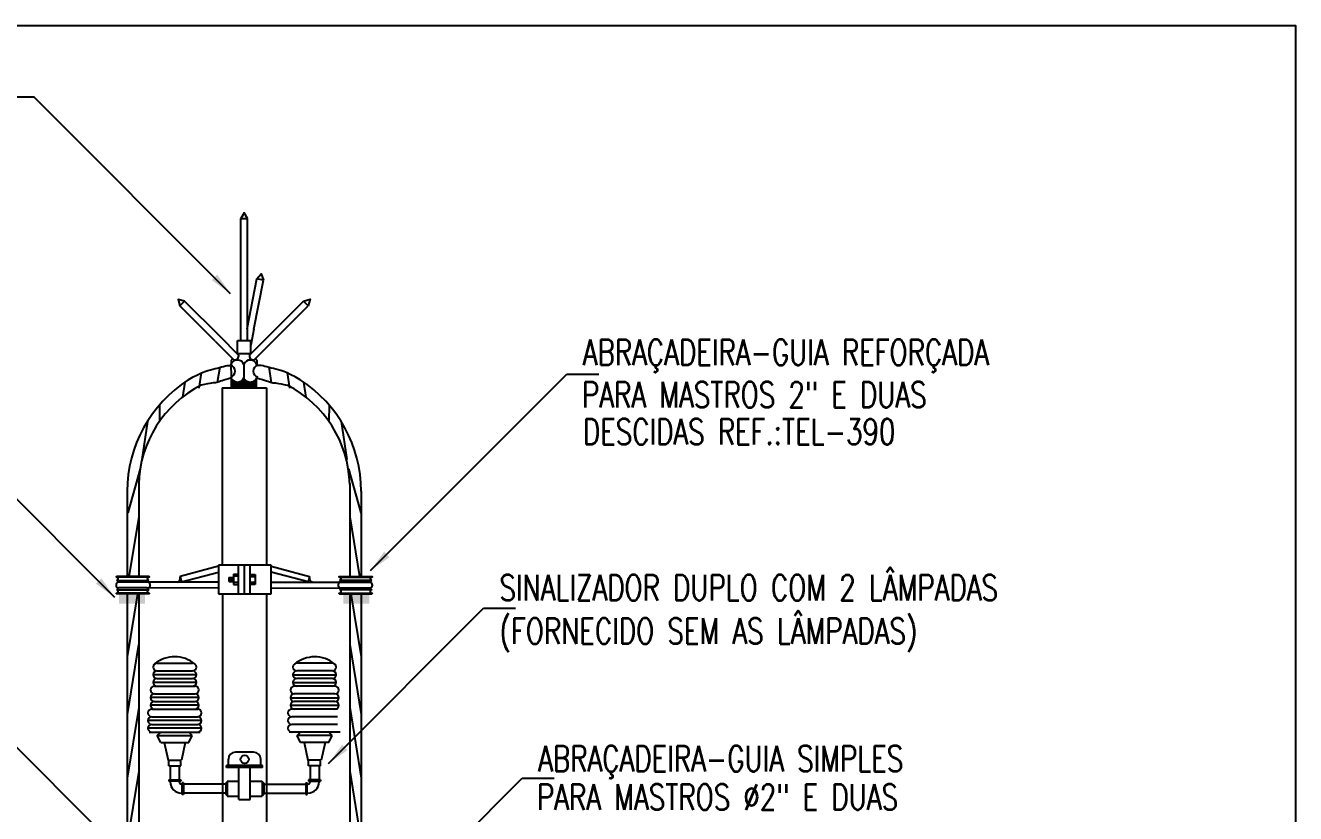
# Model space of a CAD drawing. Header units: inches. Extents: x 462047 to 462370, y 9198028 to 9198209.
# Drawn here: x 462330.58 to 462338.02, y 9198141.06 to 9198145.67 of the extents above; entities that cross this region are included whole.
import ezdxf
from ezdxf.enums import TextEntityAlignment as Align

# ---------------------------------------------------------------- set-up
doc = ezdxf.new("R2010")
doc.units = ezdxf.units.IN
doc.header["$MEASUREMENT"] = 0
for name, color, linetype in [('C01', 1, 'Continuous'), ('C02', 2, 'Continuous'), ('C03', 3, 'Continuous'), ('I-N0RM0-INST', 4, 'Continuous')]:
    doc.layers.add(name, color=color, linetype=linetype)
doc.styles.add('ROMANS', font='romans.shx', dxfattribs={"width": 0.75, "height": 0.1})

# ---------------------------------------------------------------- blocks, each defined once
blk = doc.blocks.new('*X55')
at = {"color": 0}
for p, q in [((221.636, 187.654), (221.658, 187.654)), ((221.636, 187.617), (221.696, 187.617)), ((221.636, 187.579), (221.76, 187.579)), ((221.636, 187.542), (222.576, 187.542)), ((221.636, 187.504), (222.576, 187.504)), ((221.636, 187.467), (222.576, 187.467)), ((221.969, 187.579), (222.25, 187.579)), ((222.033, 187.617), (222.187, 187.617)), ((222.072, 187.654), (222.148, 187.654)), ((222.099, 187.692), (222.121, 187.692)), ((222.46, 187.579), (222.576, 187.579)), ((222.523, 187.617), (222.576, 187.617)), ((222.562, 187.654), (222.576, 187.654)), ((221.636, 187.429), (222.576, 187.429)), ((221.636, 187.392), (222.576, 187.392))]:
    blk.add_line(p, q, dxfattribs=at)

msp = doc.modelspace()

# ---------------------------------------------------------------- linework, layer by layer
at = {"ltscale": 2}
msp.add_lwpolyline([(462324.6729, 9198145.6741), (462338.0241, 9198145.6741), (462338.0241, 9198132.7886), (462324.6729, 9198132.7886)], close=True, dxfattribs=at)
at = {"layer": 'C01', "ltscale": 5}
for p, q in [((462331.6103, 9198143.6385), (462331.5961, 9198143.5495)), ((462331.7182, 9198143.6708), (462331.704, 9198143.5818)), ((462332.0054, 9198143.6708), (462332.0196, 9198143.5818)), ((462332.1133, 9198143.6385), (462332.1275, 9198143.5495)), ((462331.5141, 9198143.5839), (462331.4999, 9198143.4949)), ((462332.2094, 9198143.5839), (462332.2236, 9198143.4949)), ((462331.3648, 9198143.4502), (462331.3652, 9198143.3529)), ((462332.3588, 9198143.4502), (462332.3584, 9198143.3529)), ((462331.2941, 9198143.3542), (462331.2608, 9198143.1312)), ((462332.4295, 9198143.3542), (462332.4628, 9198143.1312)), ((462331.2509, 9198143.0758), (462331.1788, 9198142.8187)), ((462332.4726, 9198143.0758), (462332.5448, 9198142.8187)), ((462331.2434, 9198142.7948), (462331.186, 9198142.4447)), ((462332.4802, 9198142.7948), (462332.5376, 9198142.4447)), ((462331.8268, 9198142.4577), (462331.7979, 9198142.4577)), ((462331.798, 9198142.4579), (462331.798, 9198142.398)), ((462331.8275, 9198142.4463), (462331.798, 9198142.4463)), ((462331.8947, 9198142.4568), (462331.9264, 9198142.4569)), ((462331.8947, 9198142.4568), (462331.9264, 9198142.4569)), ((462331.9264, 9198142.4569), (462331.9264, 9198142.3974)), ((462331.9264, 9198142.4569), (462331.9264, 9198142.3974)), ((462331.3024, 9198142.4413), (462331.1148, 9198142.4414)), ((462331.771, 9198142.4396), (462331.771, 9198142.4152)), ((462331.771, 9198142.4396), (462331.798, 9198142.4396)), ((462331.798, 9198142.4152), (462331.771, 9198142.4152)), ((462331.7736, 9198142.4152), (462331.798, 9198142.4152)), ((462331.7755, 9198142.4395), (462331.7755, 9198142.4153)), ((462331.78, 9198142.4395), (462331.78, 9198142.4153)), ((462331.7845, 9198142.4395), (462331.7845, 9198142.4153)), ((462331.789, 9198142.4395), (462331.789, 9198142.4153)), ((462331.7935, 9198142.4395), (462331.7935, 9198142.4153)), ((462331.7935, 9198142.4395), (462331.7935, 9198142.4153)), ((462331.8275, 9198142.4096), (462331.798, 9198142.4096)), ((462331.8275, 9198142.4096), (462331.798, 9198142.4096)), ((462331.798, 9198142.398), (462331.8275, 9198142.398)), ((462331.8947, 9198142.4091), (462331.9264, 9198142.4091)), ((462331.9264, 9198142.4091), (462331.8947, 9198142.4091)), ((462331.9264, 9198142.3974), (462331.8947, 9198142.3974)), ((462331.9264, 9198142.3974), (462331.8947, 9198142.3974)), ((462331.8949, 9198142.4452), (462331.9264, 9198142.4452)), ((462331.9264, 9198142.4452), (462331.8949, 9198142.4452)), ((462332.4211, 9198142.4413), (462332.6088, 9198142.4414)), ((462331.3024, 9198142.3475), (462331.1148, 9198142.3475)), ((462331.236, 9198142.3442), (462331.1755, 9198141.9745)), ((462332.4211, 9198142.3475), (462332.6088, 9198142.3475)), ((462332.4875, 9198142.3442), (462332.5481, 9198141.9745)), ((462331.243, 9198142.0475), (462331.1755, 9198141.6355)), ((462332.4806, 9198142.0475), (462332.5481, 9198141.6355)), ((462331.35, 9198141.9368), (462331.5591, 9198141.9368)), ((462332.3788, 9198141.9364), (462332.1699, 9198141.9364)), ((462331.5815, 9198141.8696), (462331.3276, 9198141.8696)), ((462331.35, 9198141.892), (462331.5591, 9198141.892)), ((462332.1475, 9198141.8693), (462332.4012, 9198141.8693)), ((462332.3788, 9198141.8916), (462332.1699, 9198141.8916)), ((462331.5815, 9198141.8248), (462331.3276, 9198141.8248)), ((462331.3351, 9198141.8024), (462331.574, 9198141.8024)), ((462331.35, 9198141.8472), (462331.5591, 9198141.8472)), ((462332.1475, 9198141.8245), (462332.4012, 9198141.8245)), ((462332.3937, 9198141.8021), (462332.155, 9198141.8021)), ((462332.3788, 9198141.8469), (462332.1699, 9198141.8469)), ((462331.5964, 9198141.7352), (462331.3127, 9198141.7352)), ((462331.3351, 9198141.7576), (462331.574, 9198141.7576)), ((462331.3351, 9198141.7128), (462331.574, 9198141.7128)), ((462332.1326, 9198141.735), (462332.4161, 9198141.735)), ((462332.3937, 9198141.7574), (462332.155, 9198141.7574)), ((462332.3937, 9198141.7126), (462332.155, 9198141.7126)), ((462331.2434, 9198141.6775), (462331.1755, 9198141.2631)), ((462331.5964, 9198141.6904), (462331.3127, 9198141.6904)), ((462331.3201, 9198141.668), (462331.589, 9198141.668)), ((462332.1326, 9198141.6902), (462332.4161, 9198141.6902)), ((462332.4086, 9198141.6678), (462332.1401, 9198141.6678)), ((462332.4802, 9198141.6775), (462332.5481, 9198141.2631)), ((462331.6114, 9198141.6007), (462331.2977, 9198141.6007)), ((462331.6114, 9198141.5559), (462331.2977, 9198141.5559)), ((462331.3201, 9198141.6232), (462331.589, 9198141.6232)), ((462331.3201, 9198141.5783), (462331.589, 9198141.5783)), ((462332.4086, 9198141.6231), (462332.1401, 9198141.6231)), ((462332.4086, 9198141.5783), (462332.1401, 9198141.5783)), ((462331.2434, 9198141.3051), (462331.1755, 9198140.8907)), ((462332.4802, 9198141.3051), (462332.5481, 9198140.8907))]:
    msp.add_line(p, q, dxfattribs=at)
msp.add_circle((462331.8645, 9198141.3736), 0.0237, dxfattribs=at)
for centre, radius, start, end in [((462331.4591, 9198142.4384), 0.0282, 284.68136, 15.37721), ((462332.2714, 9198142.4384), 0.0282, 164.62279, 255.31864), ((462331.35, 9198141.9144), 0.0224, 90, 270), ((462331.4546, 9198141.7884), 0.1861, 50.2636, 129.33943), ((462331.5591, 9198141.9144), 0.0224, 270, 90), ((462332.1699, 9198141.914), 0.0224, 90, 270), ((462332.2743, 9198141.7882), 0.1859, 50.66057, 129.7364), ((462332.3788, 9198141.914), 0.0224, 270, 90), ((462331.35, 9198141.8696), 0.0224, 90, 270), ((462331.5591, 9198141.8696), 0.0224, 270, 90), ((462332.1699, 9198141.8693), 0.0224, 90, 270), ((462332.3788, 9198141.8693), 0.0224, 270, 90), ((462331.3351, 9198141.78), 0.0224, 90, 270), ((462331.35, 9198141.8248), 0.0224, 90, 270), ((462331.5591, 9198141.8248), 0.0224, 270, 90), ((462331.574, 9198141.78), 0.0224, 270, 90), ((462332.155, 9198141.7797), 0.0224, 90, 270), ((462332.1699, 9198141.8245), 0.0224, 90, 270), ((462332.3788, 9198141.8245), 0.0224, 270, 90), ((462332.3937, 9198141.7797), 0.0224, 270, 90), ((462331.3351, 9198141.7352), 0.0224, 90, 270), ((462331.3351, 9198141.6904), 0.0224, 90, 270), ((462331.574, 9198141.7352), 0.0224, 270, 90), ((462331.574, 9198141.6904), 0.0224, 270, 90), ((462332.155, 9198141.735), 0.0224, 90, 270), ((462332.155, 9198141.6902), 0.0224, 90, 270), ((462332.3937, 9198141.735), 0.0224, 270, 90), ((462332.3937, 9198141.6902), 0.0224, 270, 90), ((462331.3201, 9198141.6456), 0.0224, 90, 270), ((462331.589, 9198141.6456), 0.0224, 270, 90), ((462332.1401, 9198141.6455), 0.0224, 90, 270), ((462331.3201, 9198141.6007), 0.0224, 90, 270), ((462331.3201, 9198141.5559), 0.0224, 90, 270), ((462331.589, 9198141.6007), 0.0224, 270, 90), ((462331.589, 9198141.5559), 0.0224, 270, 90), ((462332.1401, 9198141.6007), 0.0224, 90, 270), ((462332.1401, 9198141.5559), 0.0224, 90, 270)]:
    msp.add_arc(centre, radius, start, end, dxfattribs=at)
at = {"layer": 'C02', "ltscale": 5}
for p, q in [((462331.842, 9198143.8284), (462331.8419, 9198144.543)), ((462331.8807, 9198143.8284), (462331.8806, 9198144.543)), ((462331.8791, 9198143.8962), (462331.9363, 9198144.1886)), ((462331.918, 9198143.8936), (462331.9742, 9198144.1812)), ((462331.6918, 9198143.8245), (462331.4845, 9198144.0317)), ((462331.7226, 9198143.8484), (462331.5118, 9198144.059)), ((462331.9993, 9198143.8484), (462332.21, 9198144.0592)), ((462332.0301, 9198143.8246), (462332.2373, 9198144.0318)), ((462331.918, 9198143.8936), (462331.8996, 9198143.7997)), ((462331.6918, 9198143.8245), (462331.8011, 9198143.7152)), ((462331.8284, 9198143.7425), (462331.7182, 9198143.8527)), ((462331.8227, 9198143.8284), (462331.9, 9198143.8284)), ((462331.8227, 9198143.7512), (462331.8227, 9198143.8284)), ((462331.8934, 9198143.7425), (462332.0036, 9198143.8528)), ((462331.8996, 9198143.7512), (462331.8996, 9198143.8284)), ((462332.0301, 9198143.8246), (462331.9208, 9198143.7152)), ((462331.7946, 9198143.7218), (462331.7844, 9198143.7129)), ((462331.7844, 9198143.7129), (462331.7844, 9198143.6822)), ((462331.8227, 9198143.7512), (462331.8996, 9198143.7512)), ((462331.9274, 9198143.7219), (462331.9355, 9198143.7129)), ((462331.9355, 9198143.7129), (462331.9355, 9198143.6822)), ((462331.7841, 9198143.6882), (462331.7844, 9198143.614)), ((462331.86, 9198143.6904), (462331.86, 9198143.6081)), ((462331.7844, 9198143.614), (462331.7844, 9198143.6081)), ((462331.7844, 9198143.5846), (462331.7844, 9198143.5841)), ((462331.787, 9198143.5555), (462331.7869, 9198143.6042)), ((462331.9321, 9198143.602), (462331.9322, 9198143.5556)), ((462331.9322, 9198143.5556), (462331.787, 9198143.5555)), ((462331.1755, 9198142.9443), (462331.1755, 9198142.4447)), ((462332.5481, 9198142.9443), (462332.5481, 9198142.4447)), ((462331.7114, 9198142.5117), (462331.7115, 9198142.3442)), ((462331.8283, 9198142.3442), (462331.8283, 9198142.5118)), ((462331.8618, 9198142.5118), (462331.8618, 9198142.3442)), ((462331.8618, 9198142.5118), (462331.8618, 9198142.3442)), ((462331.8953, 9198142.5118), (462331.8953, 9198142.3442)), ((462332.019, 9198142.3442), (462332.019, 9198142.5118)), ((462331.3024, 9198142.4447), (462331.1148, 9198142.4447)), ((462331.1248, 9198142.4112), (462331.1148, 9198142.4212)), ((462331.1148, 9198142.4212), (462331.3024, 9198142.4212)), ((462331.1248, 9198142.3777), (462331.1148, 9198142.3676)), ((462331.2922, 9198142.4112), (462331.1258, 9198142.4112)), ((462331.2924, 9198142.3777), (462331.1258, 9198142.3777)), ((462331.2924, 9198142.4112), (462331.3024, 9198142.4212)), ((462331.2924, 9198142.3777), (462331.3024, 9198142.3676)), ((462331.4862, 9198142.4459), (462331.4949, 9198142.4135)), ((462332.2442, 9198142.4459), (462332.2356, 9198142.4135)), ((462332.4211, 9198142.4447), (462332.6088, 9198142.4447)), ((462332.4312, 9198142.4112), (462332.4211, 9198142.4212)), ((462332.6088, 9198142.4212), (462332.4211, 9198142.4212)), ((462332.4312, 9198142.3777), (462332.4211, 9198142.3676)), ((462332.4312, 9198142.3777), (462332.5977, 9198142.3777)), ((462332.4313, 9198142.4112), (462332.5977, 9198142.4112)), ((462332.5987, 9198142.4112), (462332.6088, 9198142.4212)), ((462332.5987, 9198142.3777), (462332.6088, 9198142.3676)), ((462331.1148, 9198142.3676), (462331.3024, 9198142.3676)), ((462331.3024, 9198142.3441), (462331.1148, 9198142.3442)), ((462331.1755, 9198142.3442), (462331.1755, 9198141.6081)), ((462332.6088, 9198142.3676), (462332.4211, 9198142.3676)), ((462332.4211, 9198142.3441), (462332.6088, 9198142.3442)), ((462332.5481, 9198142.3442), (462332.5481, 9198141.6081)), ((462331.1755, 9198141.6081), (462331.1758, 9198140.3828)), ((462331.2434, 9198141.6081), (462331.2437, 9198140.3828)), ((462332.4802, 9198141.6081), (462332.4798, 9198140.3828)), ((462332.5481, 9198141.6081), (462332.5477, 9198140.3828)), ((462331.3052, 9198141.5335), (462331.6039, 9198141.5335)), ((462331.3516, 9198141.5129), (462331.3721, 9198141.5335)), ((462331.3721, 9198141.4718), (462331.3516, 9198141.5129)), ((462331.3516, 9198141.5129), (462331.5575, 9198141.5129)), ((462331.5575, 9198141.5129), (462331.5369, 9198141.5335)), ((462331.5369, 9198141.4718), (462331.5575, 9198141.5129)), ((462332.4236, 9198141.5335), (462332.1251, 9198141.5335)), ((462332.1714, 9198141.5129), (462332.192, 9198141.5335)), ((462332.192, 9198141.4718), (462332.1714, 9198141.5129)), ((462332.3773, 9198141.5129), (462332.1714, 9198141.5129)), ((462332.3773, 9198141.5129), (462332.3567, 9198141.5335)), ((462332.3567, 9198141.4718), (462332.3773, 9198141.5129)), ((462331.3721, 9198141.4718), (462331.5369, 9198141.4718)), ((462331.3927, 9198141.4718), (462331.4154, 9198141.3688)), ((462331.5163, 9198141.4718), (462331.4937, 9198141.3688)), ((462331.917, 9198141.4152), (462331.8099, 9198141.4152)), ((462332.3567, 9198141.4718), (462332.192, 9198141.4718)), ((462332.2126, 9198141.4718), (462332.2352, 9198141.3688)), ((462332.3361, 9198141.4718), (462332.3135, 9198141.3688)), ((462331.4154, 9198141.3688), (462331.4937, 9198141.3688)), ((462331.4195, 9198141.3358), (462331.4195, 9198141.3688)), ((462331.4195, 9198141.3358), (462331.4896, 9198141.3358)), ((462331.4278, 9198141.3358), (462331.4278, 9198141.2534)), ((462331.4813, 9198141.3358), (462331.4813, 9198141.2534)), ((462331.4896, 9198141.3358), (462331.4896, 9198141.3688)), ((462331.7584, 9198141.3251), (462331.7584, 9198141.3374)), ((462331.9685, 9198141.3374), (462331.7584, 9198141.3374)), ((462331.7687, 9198141.3374), (462331.7687, 9198141.374)), ((462331.9582, 9198141.3374), (462331.9582, 9198141.374)), ((462331.9685, 9198141.3251), (462331.9685, 9198141.3374)), ((462332.3135, 9198141.3688), (462332.2352, 9198141.3688)), ((462332.2393, 9198141.3358), (462332.2393, 9198141.3688)), ((462332.3094, 9198141.3358), (462332.2393, 9198141.3358)), ((462332.2476, 9198141.3358), (462332.2476, 9198141.2534)), ((462332.3011, 9198141.3358), (462332.3011, 9198141.2534)), ((462332.3094, 9198141.3358), (462332.3094, 9198141.3688)), ((462331.9685, 9198141.3251), (462331.7584, 9198141.3251)), ((462331.8305, 9198141.1381), (462331.8305, 9198141.3251)), ((462331.8964, 9198141.1381), (462331.8964, 9198141.3251)), ((462331.4195, 9198141.2534), (462331.4195, 9198141.2452)), ((462331.4195, 9198141.2534), (462331.4896, 9198141.2534)), ((462331.4896, 9198141.2452), (462331.4195, 9198141.2452)), ((462331.4278, 9198141.2452), (462331.4278, 9198141.2411)), ((462331.4813, 9198141.2411), (462331.4813, 9198141.2452)), ((462331.4896, 9198141.2534), (462331.4896, 9198141.2452)), ((462331.4937, 9198141.2287), (462331.4978, 9198141.2287)), ((462331.506, 9198141.2369), (462331.4978, 9198141.2369)), ((462331.4978, 9198141.1669), (462331.4978, 9198141.2369)), ((462331.506, 9198141.2369), (462331.506, 9198141.1669)), ((462331.7532, 9198141.2287), (462331.506, 9198141.2287)), ((462331.7532, 9198141.2369), (462331.7532, 9198141.1669)), ((462331.7532, 9198141.2369), (462331.7615, 9198141.2369)), ((462331.7615, 9198141.2452), (462331.7615, 9198141.1587)), ((462331.7615, 9198141.2452), (462331.8305, 9198141.2452)), ((462331.8964, 9198141.2452), (462331.9674, 9198141.2452)), ((462331.9674, 9198141.2452), (462331.9674, 9198141.1587)), ((462331.9674, 9198141.2369), (462331.9757, 9198141.2369)), ((462331.9757, 9198141.2369), (462331.9757, 9198141.1669)), ((462331.9757, 9198141.2287), (462332.2229, 9198141.2287)), ((462332.2229, 9198141.2369), (462332.2229, 9198141.1669)), ((462332.2229, 9198141.2369), (462332.2311, 9198141.2369)), ((462332.2311, 9198141.1669), (462332.2311, 9198141.2369)), ((462332.2352, 9198141.2287), (462332.2311, 9198141.2287)), ((462332.3094, 9198141.2534), (462332.2393, 9198141.2534)), ((462332.2393, 9198141.2534), (462332.2393, 9198141.2452)), ((462332.2393, 9198141.2452), (462332.3094, 9198141.2452)), ((462332.2476, 9198141.2411), (462332.2476, 9198141.2452)), ((462332.3011, 9198141.2452), (462332.3011, 9198141.2411)), ((462332.3094, 9198141.2534), (462332.3094, 9198141.2452)), ((462331.4937, 9198141.1751), (462331.4978, 9198141.1751)), ((462331.506, 9198141.1669), (462331.4978, 9198141.1669)), ((462331.7532, 9198141.1751), (462331.506, 9198141.1751)), ((462331.7532, 9198141.1669), (462331.7615, 9198141.1669)), ((462331.7615, 9198141.1587), (462331.8305, 9198141.1587)), ((462331.8305, 9198141.1381), (462331.8964, 9198141.1381)), ((462331.8964, 9198141.1587), (462331.9674, 9198141.1587)), ((462331.9674, 9198141.1669), (462331.9757, 9198141.1669)), ((462331.9757, 9198141.1751), (462332.2229, 9198141.1751)), ((462332.2229, 9198141.1669), (462332.2311, 9198141.1669)), ((462332.2352, 9198141.1751), (462332.2311, 9198141.1751))]:
    msp.add_line(p, q, dxfattribs=at)
at = {"layer": 'C02', "linetype": 'ByBlock', "ltscale": 5}
for p, q in [((462331.2434, 9198142.9903), (462331.2434, 9198142.4447)), ((462332.4802, 9198142.9903), (462332.4802, 9198142.4447)), ((462331.2434, 9198142.3442), (462331.2434, 9198141.6081)), ((462332.4802, 9198142.3442), (462332.4802, 9198141.6081))]:
    msp.add_line(p, q, dxfattribs=at)
at = {"layer": 'C02', "ltscale": 5}
for points in [[(462331.8804, 9198144.5418), (462331.8608, 9198144.5758), (462331.8412, 9198144.5418)], [(462331.9742, 9198144.1812), (462331.9363, 9198144.1886), (462331.9617, 9198144.2177)], [(462331.4845, 9198144.0317), (462331.5118, 9198144.059), (462331.4745, 9198144.069)], [(462332.2373, 9198144.0318), (462332.21, 9198144.0592), (462332.2473, 9198144.0692)]]:
    msp.add_lwpolyline(points, close=True, dxfattribs=at)
for points in [[(462331.8227, 9198143.7512), (462331.8213, 9198143.7497)], [(462331.9009, 9198143.75), (462331.8996, 9198143.7512)], [(462331.5339, 9198143.597), (462331.5629, 9198143.6141), (462331.5884, 9198143.6276), (462331.6107, 9198143.6381), (462331.6303, 9198143.646), (462331.6476, 9198143.6519), (462331.6632, 9198143.6565), (462331.6774, 9198143.6601), (462331.6908, 9198143.6634), (462331.7038, 9198143.6667), (462331.7164, 9198143.6701), (462331.7285, 9198143.6734), (462331.7402, 9198143.6763), (462331.7515, 9198143.6789), (462331.7623, 9198143.6808), (462331.7726, 9198143.6819), (462331.7825, 9198143.6822)], [(462332.1897, 9198143.597), (462332.1606, 9198143.6141), (462332.1352, 9198143.6276), (462332.1129, 9198143.6381), (462332.0933, 9198143.646), (462332.076, 9198143.6519), (462332.0604, 9198143.6565), (462332.0461, 9198143.6601), (462332.0327, 9198143.6634), (462332.0198, 9198143.6667), (462332.0072, 9198143.6701), (462331.9951, 9198143.6734), (462331.9833, 9198143.6763), (462331.9721, 9198143.6789), (462331.9613, 9198143.6808), (462331.9509, 9198143.6819), (462331.9411, 9198143.6822)], [(462331.7876, 9198143.6085), (462331.7704, 9198143.6042), (462331.7555, 9198143.5999), (462331.7428, 9198143.596), (462331.7319, 9198143.5923), (462331.7225, 9198143.589), (462331.7143, 9198143.5861), (462331.707, 9198143.5837), (462331.7003, 9198143.5819), (462331.6937, 9198143.5806), (462331.6869, 9198143.5797), (462331.6793, 9198143.5789), (462331.6702, 9198143.5779), (462331.6593, 9198143.5764), (462331.6459, 9198143.5741), (462331.6296, 9198143.5708), (462331.6097, 9198143.5661)], [(462331.9359, 9198143.6085), (462331.9532, 9198143.6042), (462331.968, 9198143.5999), (462331.9807, 9198143.596), (462331.9916, 9198143.5923), (462332.001, 9198143.589), (462332.0092, 9198143.5861), (462332.0165, 9198143.5837), (462332.0233, 9198143.5819), (462332.0298, 9198143.5806), (462332.0366, 9198143.5797), (462332.0443, 9198143.5789), (462332.0533, 9198143.5779), (462332.0643, 9198143.5764), (462332.0776, 9198143.5741), (462332.094, 9198143.5708), (462332.1139, 9198143.5661)]]:
    msp.add_lwpolyline(points, dxfattribs=at)
for centre, radius, start, end in [((462331.8218, 9198143.6728), 0.0407, 20.22535, 157.80203), ((462331.8068, 9198143.7369), 0.0224, 255.31958, 16.18306), ((462331.8967, 9198143.6728), 0.0407, 20.22535, 157.80203), ((462331.9151, 9198143.7369), 0.0224, 163.83398, 284.69745), ((462331.7743, 9198143.6481), 0.035, 283.45488, 76.54512), ((462331.9492, 9198143.6481), 0.035, 103.45488, 256.54512), ((462331.9553, 9198142.941), 0.7797, 122.71733, 179.69385), ((462331.916, 9198142.9667), 0.6732, 117.07162, 178.46508), ((462331.8222, 9198143.6263), 0.042, 205.78034, 212.3471), ((462331.8222, 9198143.6263), 0.042, 212.79057, 334.87771), ((462331.8979, 9198143.6263), 0.042, 205.78034, 324.50505), ((462331.8979, 9198143.6263), 0.042, 324.83655, 334.87771), ((462331.8075, 9198142.9667), 0.6732, 1.53492, 62.92838), ((462331.7683, 9198142.941), 0.7797, 0.30615, 57.28267), ((462331.127, 9198142.3944), 0.0168, 94.0698, 265.91317), ((462331.1139, 9198142.443), 0.00187, 63.42643, 296.55654), ((462331.1135, 9198142.4313), 0.0101, 277.1165, 82.86647), ((462331.2945, 9198142.3944), 0.0169, 262.86647, 97.1165), ((462331.3037, 9198142.4313), 0.0101, 97.1165, 262.86647), ((462331.3033, 9198142.443), 0.00187, 243.42643, 116.55654), ((462332.4291, 9198142.3944), 0.0169, 82.8835, 277.13353), ((462332.4203, 9198142.443), 0.00187, 63.44346, 296.57357), ((462332.4199, 9198142.4313), 0.0101, 277.13353, 82.8835), ((462332.5965, 9198142.3944), 0.0168, 274.08683, 85.9302), ((462332.61, 9198142.4313), 0.0101, 97.13353, 262.8835), ((462332.6096, 9198142.443), 0.00187, 243.44346, 116.57357), ((462331.1139, 9198142.3458), 0.00187, 63.42643, 296.55654), ((462331.1135, 9198142.3576), 0.0101, 277.1165, 82.86647), ((462331.3037, 9198142.3575), 0.0101, 97.1165, 262.86647), ((462331.3033, 9198142.3458), 0.00187, 243.42643, 116.55654), ((462332.4203, 9198142.3458), 0.00187, 63.44346, 296.57357), ((462332.4199, 9198142.3575), 0.0101, 277.13353, 82.8835), ((462332.6101, 9198142.3576), 0.0101, 97.13353, 262.8835), ((462332.6096, 9198142.3458), 0.00187, 243.44346, 116.57357), ((462331.8099, 9198141.374), 0.0412, 90, 180), ((462331.917, 9198141.374), 0.0412, 0, 90), ((462331.4937, 9198141.2411), 0.0659, 180, 270), ((462331.4937, 9198141.2411), 0.0124, 180, 270), ((462332.2352, 9198141.2411), 0.0659, 270, 0), ((462332.2352, 9198141.2411), 0.0124, 270, 0)]:
    msp.add_arc(centre, radius, start, end, dxfattribs=at)
for points in [[(462331.2805, 9198142.344), (462331.1283, 9198142.344), (462331.2805, 9198142.2856), (462331.1283, 9198142.2856)], [(462332.4431, 9198142.344), (462332.5952, 9198142.344), (462332.4431, 9198142.2856), (462332.5952, 9198142.2856)]]:
    msp.add_solid(points, dxfattribs=at)
at = {"layer": 'C03', "linetype": 'ByBlock', "ltscale": 5}
for p, q in [((462331.7333, 9198143.5509), (462331.7334, 9198142.5117)), ((462331.7333, 9198143.5509), (462331.9928, 9198143.5509)), ((462331.9928, 9198143.5509), (462331.993, 9198142.5118)), ((462331.7335, 9198142.3442), (462331.7337, 9198141.002)), ((462331.993, 9198142.3442), (462331.9932, 9198141.002))]:
    msp.add_line(p, q, dxfattribs=at)
at = {"layer": 'C03', "ltscale": 5}
for p, q in [((462331.7114, 9198142.5065), (462331.4862, 9198142.4459)), ((462331.4949, 9198142.4135), (462331.7114, 9198142.4698)), ((462331.7666, 9198142.5117), (462331.7114, 9198142.5117)), ((462331.8618, 9198142.5118), (462331.7597, 9198142.5117)), ((462331.9743, 9198142.5118), (462331.8618, 9198142.5118)), ((462332.019, 9198142.5118), (462331.9743, 9198142.5118)), ((462332.019, 9198142.5065), (462332.2442, 9198142.4459)), ((462332.2356, 9198142.4135), (462332.019, 9198142.4698)), ((462331.7115, 9198142.4111), (462331.2924, 9198142.4112)), ((462331.7115, 9198142.3776), (462331.2924, 9198142.3777)), ((462332.019, 9198142.4111), (462332.4312, 9198142.4112)), ((462332.019, 9198142.3776), (462332.4312, 9198142.3777)), ((462331.7115, 9198142.3442), (462332.019, 9198142.3442))]:
    msp.add_line(p, q, dxfattribs=at)
at = {"layer": 'I-N0RM0-INST'}
for p, q in [((462330.6302, 9198145.2535), (462327.9061, 9198145.2535)), ((462331.7818, 9198144.1019), (462330.6302, 9198145.2535)), ((462332.6012, 9198142.4792), (462333.7528, 9198143.6308)), ((462333.7528, 9198143.6308), (462333.9403, 9198143.6308)), ((462331.1033, 9198142.3223), (462329.9516, 9198143.4739)), ((462332.3549, 9198141.3484), (462333.2651, 9198142.2586)), ((462333.2651, 9198142.2586), (462333.4526, 9198142.2586)), ((462331.1308, 9198140.8397), (462329.9792, 9198141.9913)), ((462332.6341, 9198140.4063), (462333.4912, 9198141.2634)), ((462333.4912, 9198141.2634), (462333.6787, 9198141.2634))]:
    msp.add_line(p, q, dxfattribs=at)
for points in [[(462331.7029, 9198144.2139), (462331.6709, 9198144.1823), (462331.7818, 9198144.1019)], [(462332.7132, 9198142.5581), (462332.6815, 9198142.5902), (462332.6012, 9198142.4792)], [(462331.0243, 9198142.4342), (462330.9923, 9198142.4026), (462331.1033, 9198142.3223)], [(462332.4669, 9198141.4273), (462332.4352, 9198141.4593), (462332.3549, 9198141.3484)]]:
    msp.add_solid(points, dxfattribs=at)

# ---------------------------------------------------------------- block references
at = {"layer": 'C02', "ltscale": 5, "xscale": 0.154495875920665, "yscale": 0.154495875920665, "zscale": 0.0308991751841385, "rotation": 0.0085156913776417}
msp.add_blockref('*X55', (462297.5493, 9198114.6023), dxfattribs=at)

# ---------------------------------------------------------------- texts
at = {"layer": 'I-N0RM0-INST', "style": 'ROMANS', "width": 0.75}
for s, p in [('ABRAÇADEIRA-GUIA REFORÇADA', (462333.8455, 9198143.7589)), ('PARA MASTROS 2" E DUAS', (462333.841, 9198143.5109)), ('DESCIDAS REF.:TEL-390', (462333.8465, 9198143.2933)), ('SINALIZADOR DUPLO COM 2 LÂMPADAS', (462333.3578, 9198142.3796)), ('(FORNECIDO SEM AS LÂMPADAS)', (462333.3581, 9198142.126)), ('ABRAÇADEIRA-GUIA SIMPLES', (462333.5839, 9198141.3783)), ('PARA MASTROS %%c2" E DUAS', (462333.5771, 9198141.1531))]:
    msp.add_text(s, height=0.15, dxfattribs=at).set_placement(p, align=Align.MIDDLE_LEFT)

doc.saveas('drawing.dxf')
